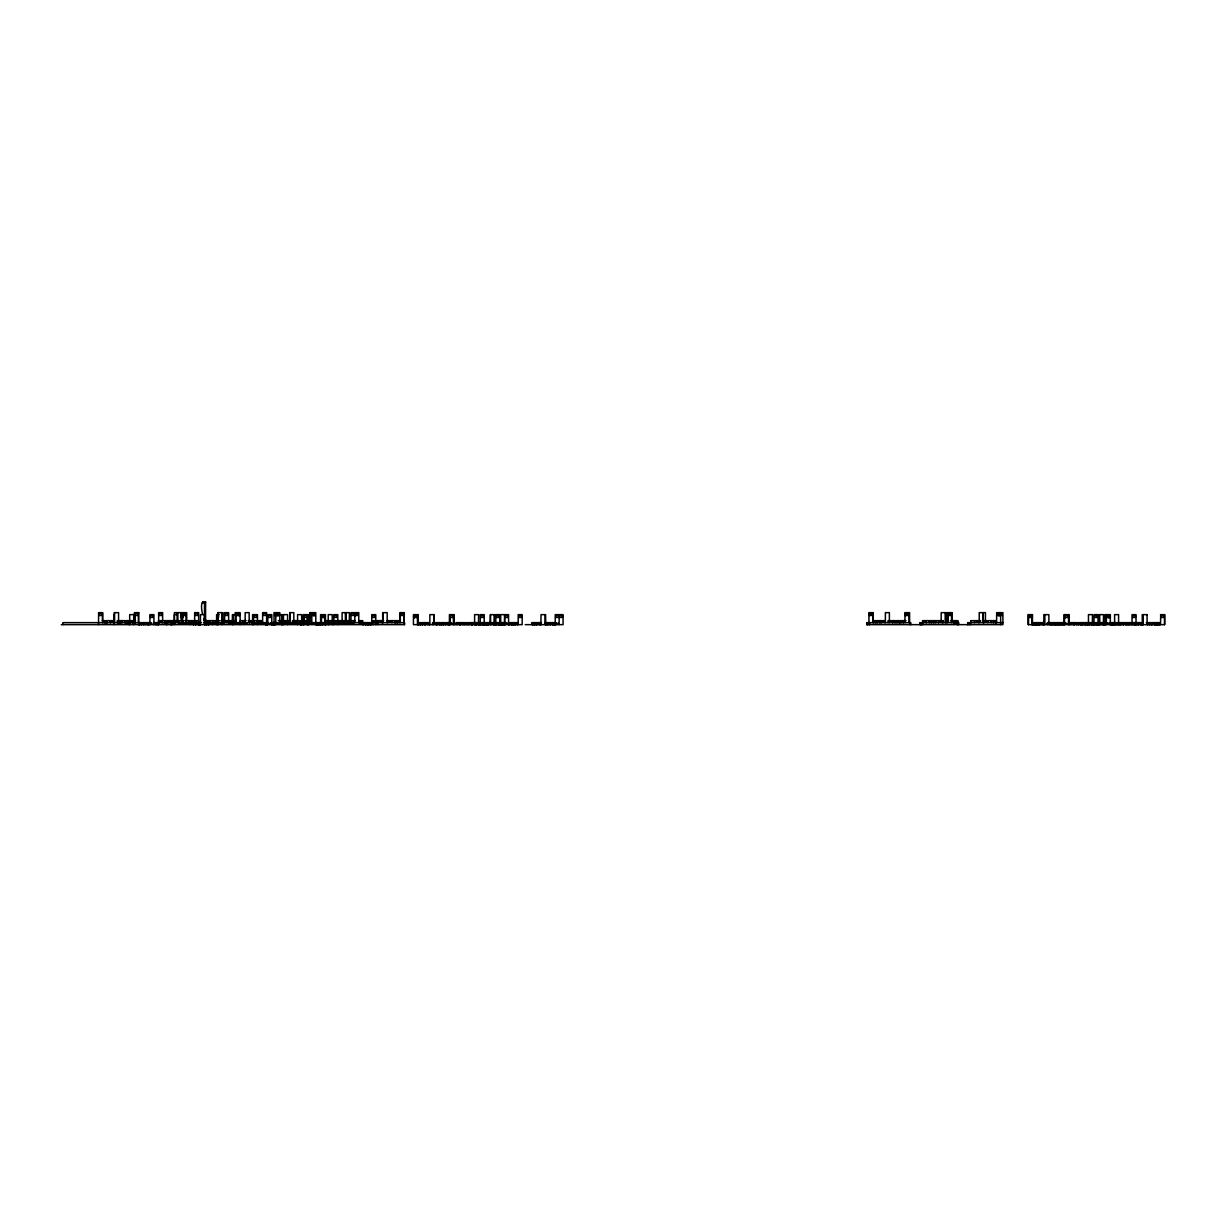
<?xml version="1.0" encoding="UTF-8"?>
<svg xmlns="http://www.w3.org/2000/svg" width="1226" height="1226" viewBox="0 0 1226 1226"><rect width="100%" height="100%" fill="white"/><g stroke="black" fill="none" stroke-linecap="round" stroke-linejoin="round"><path stroke-width="1.5" d="M202.505 602.855L204.512 602.855M98.509 612.648L102.632 612.648L102.632 622.639M138.799 612.648L134.492 612.648L134.492 620.984M289.78 620.984L289.78 612.648L293.826 612.648L293.826 622.639M310.009 612.648L315.802 612.648L315.802 624.647M404.136 612.648L404.136 624.647L404.289 612.648L400.136 612.648L400.136 620.984M873.004 622.639L873.004 612.648L868.882 612.648L869.004 624.647M99.153 613.644L101.973 613.644L101.85 615.452L99.153 615.452L99.153 613.644L99.275 615.452M182.735 613.644L186.061 613.644M403.63 613.644L400.779 613.644L400.779 615.452L403.63 615.452L403.492 613.644M948.219 613.644L951.453 613.644M176.988 614.64L174.322 614.64L174.322 624.647M181.019 614.64L183.915 614.64M219.27 614.64L216.604 614.64L216.604 624.647M237.246 614.64L232.373 614.64L232.373 624.647M277.015 614.64L281.888 614.64L281.888 624.647M311.205 614.64L308.538 614.64L308.538 624.647M354.329 614.64L358.329 614.64M433.851 614.64L433.835 624.647L433.958 614.64L429.851 614.64L429.851 624.647M1147.245 614.64L1142.218 614.64L1142.371 624.647M1160.532 614.64L1164.7 614.64L1164.7 624.647L1028.062 624.647L1028.062 614.64L1032.537 614.64L1032.369 624.647M180.559 615.651L186.061 615.452M307.159 615.651L304.446 615.651L304.446 617.444L307.159 617.444M309.626 615.651L310.76 615.651M321.243 615.651L324.813 615.651L324.813 617.444L321.243 617.444M450.08 615.651L453.084 615.651M948.219 615.452L951.453 615.452M1028.706 615.651L1031.878 615.651L1031.878 617.444L1028.706 617.444M1065.179 615.651L1067.877 615.651L1067.877 617.444L1065.179 617.444M180.559 617.444L183.256 617.444L183.256 615.651M309.626 617.444L310.76 617.444M450.08 617.444L453.084 617.444M204.19 619.053L204.972 619.053M204.19 619.452L204.987 619.452M205.217 619.728L204.19 618.961L204.957 619.651M203.93 620.325L206.596 620.647M102.31 620.647L105.221 620.647L105.221 622.639M113.895 620.647L106.218 620.647L106.218 622.639M135.596 620.647L129.527 620.647L129.527 622.639M180.59 620.647L183.839 620.647M185.095 620.647L195.746 620.647M203.93 620.647L207.792 620.647L207.792 622.639M219.056 620.647L208.205 620.647L208.205 624.647M220.772 620.647L236.388 620.647M246.135 620.647L240.403 620.647L240.465 622.639M248.204 620.647L261.935 620.647L261.935 622.639M278.333 620.647L280.478 620.647L280.478 622.639M281.719 620.647L289.137 620.647L289.137 622.639M303.787 620.647L301.136 620.647L301.06 624.647M311.113 620.647L305.044 620.647L305.044 622.639M345.18 620.647L354.958 620.647M383.631 620.647L373.133 620.647L373.133 624.647M386.926 620.647L399.937 620.647M872.697 620.647L876.023 620.647L876.023 622.639M876.59 620.647L884.697 620.647L884.697 622.639M905.983 620.647L899.915 620.647L899.915 622.639M948.311 620.647L945.874 620.647L945.874 622.639M950.38 620.647L957.935 620.647L957.981 624.647M971.023 620.647L980.754 620.647M983.896 620.647L996.048 620.647L996.048 622.639M167.901 621.245L170.506 621.245M191.21 621.245L195.24 621.245L195.24 622.042L191.21 622.042M332.154 621.245L334.759 621.245M344.95 621.245L346.192 621.245M358.743 621.245L361.348 621.245M381.884 621.245L380.458 621.245L381.884 622.042M948.418 621.245L946.38 621.245L948.418 622.042M167.901 622.042L170.506 622.042M332.154 622.042L334.759 622.042M344.95 622.042L346.192 622.042M358.743 622.042L361.348 622.042M151.028 622.639L62.878 622.639L62.878 624.647M153.587 622.639L201.263 622.639M203.485 622.639L266.701 622.639M270.946 622.639L320.844 622.639M362.789 622.639L322.147 622.639L322.147 624.647M404.289 622.639L363.034 622.639L363.034 624.647M417.882 622.639L420.61 622.639L420.61 624.647M421.897 622.639L421.897 624.647L421.79 622.639L429.269 622.639L429.269 624.647M443.812 622.639L443.812 624.647L443.919 622.639L441.207 622.639L441.207 624.647M451.291 622.639L445.222 622.639L445.222 624.647M492.714 622.639L506.261 622.639M541.356 622.639L532.069 622.639L532.069 624.647M544.65 622.639L556.037 622.639M921.676 622.639L958.763 622.639L958.763 624.647M967.774 622.639L967.774 624.647L967.682 622.639L1002.914 622.639M1065.149 622.639L1059.08 622.639L1059.08 624.647M1106.787 622.639L1078.497 622.639L1078.497 624.647M1109.515 622.639L1116.748 622.639L1116.748 624.647M1142.984 622.639L1132.809 622.639L1132.809 624.647M1146.279 622.639L1159.827 622.639L1159.827 624.647M141.051 623.237L143.657 623.237M156.192 623.237L158.752 623.237M166.966 623.237L164.361 623.237L166.966 624.049M271.62 623.237L274.21 623.237M282.378 623.237L279.834 624.049M317.289 623.237L320.844 623.237M328.001 623.237L326.468 624.049L329.012 623.237M368.49 623.237L371.095 623.237M417.882 623.237L420.61 623.237M428.778 623.237L426.112 623.237L426.112 624.049L428.778 623.237L428.656 624.049M433.039 623.237L435.705 623.237L435.705 624.049L433.039 623.237L433.146 624.049M441.207 623.237L443.919 623.237M464.639 623.237L467.244 623.237M475.412 623.237L472.163 623.237L472.163 624.049L475.412 624.049M479.044 623.237L483.213 623.237M483.764 623.237L486.002 624.049L479.044 624.049M487.948 623.237L491.381 623.237L491.381 624.049L487.948 624.049M498.308 623.237L493.22 623.237L493.22 624.049M498.737 623.237L501.71 623.237M503.656 623.237L506.261 624.049M508.928 623.237L508.208 624.049M514.874 623.237L517.479 623.237M533.387 623.237L536.36 623.237M540.36 623.237L537.386 623.237L537.386 624.049L540.36 624.049M546.29 623.237L549.83 623.237L549.83 624.049L546.29 624.049M1031.863 623.237L1035.526 623.237M1055.188 623.237L1058.835 623.237M1064.812 623.237L1063.402 624.049L1067.003 624.049L1067.003 623.237M1078.497 623.237L1083.968 623.237L1083.968 624.049L1078.497 624.049M1092.182 623.237L1086.726 623.237L1086.726 624.049L1092.182 624.049M1093.623 623.237L1092.902 624.049L1096.197 624.049M1097.622 623.237L1101.607 623.237L1101.607 624.049M1102.772 623.237L1106.772 623.237L1106.772 624.049M1116.748 623.237L1110.051 623.237L1110.051 624.049M1126.801 623.237L1123.828 623.237L1123.828 624.049L1126.801 624.049M1128.748 623.237L1131.337 623.237M1135.015 623.237L1137.989 623.237L1137.989 624.049L1135.015 624.049M1156.379 623.237L1159.827 623.237M141.051 624.049L143.657 624.049M156.192 624.049L158.752 624.049M212.665 624.049L209.692 624.049L209.692 623.237M240.097 624.049L235.561 624.049L235.561 623.237M247.024 624.049L247.024 623.237L247.208 624.049L243.729 624.049L243.729 623.237M257.521 624.049L264.494 624.049L264.494 623.237M267.053 624.049L271.207 624.049L271.207 623.237M271.62 624.049L274.21 624.049M289.259 624.049L289.259 623.237L289.29 624.049L275.268 624.049L275.268 623.237M294.93 624.049L294.945 623.237L294.914 624.049L302.761 624.049L302.73 623.237L299.634 623.237L299.634 624.049M303.159 624.049L305.703 623.237M317.289 624.049L320.844 624.049M339.587 624.049L339.587 623.237L339.617 624.049L336.644 624.049L336.644 623.237M368.49 624.049L371.095 624.049M417.882 624.049L420.61 624.049M441.207 624.049L443.919 624.049M464.639 624.049L467.244 624.049M501.71 624.049L492.5 624.049L492.5 623.237M503.656 624.049L508.928 624.049M514.874 624.049L517.479 624.049M533.387 624.049L536.36 624.049M555.179 624.049L558.366 624.049L558.366 623.237M1031.863 624.049L1035.526 624.049M1055.188 624.049L1058.835 624.049M1116.748 624.049L1096.902 624.049L1096.902 623.237M1128.748 624.049L1131.337 624.049M1156.379 624.049L1159.827 624.049M61.3 624.647L404.626 624.647L404.626 622.639M525.249 624.647L563.071 624.647L563.071 614.64L555.24 614.64L555.24 624.647L555.179 622.639M203.577 602.456C201.616 601.659 207.562 601.659 205.585 602.456L205.585 619.452M1164.531 614.64L1164.531 624.647M1161.344 615.651L1161.344 617.444M1160.7 614.64L1160.532 624.647M1159.336 622.639L1159.336 624.647M1158.968 622.639L1158.968 624.647M1158.478 622.639L1158.478 624.647M1157.727 622.639L1157.727 624.647M1157.666 622.639L1157.666 624.647M1157.237 622.639L1157.237 624.647M1156.869 622.639L1156.869 624.647M1156.011 622.639L1156.011 624.647M1155.244 622.639L1155.244 624.647M1155.061 622.639L1155.061 624.647M1154.739 623.237L1154.739 624.049M1154.631 622.639L1154.448 624.647M1154.187 622.639L1154.218 624.647M1153.206 623.237L1153.206 624.049M1152.195 622.639L1152.195 624.647M1151.934 622.639L1151.934 624.647M1151.766 622.639L1151.766 624.647M1150.908 622.639L1150.908 624.647M1150.739 623.237L1150.739 624.049M1149.957 623.237L1149.957 624.049M1149.743 622.639L1149.743 624.647M1149.314 622.639L1149.498 624.647M1149.206 623.237L1149.206 624.049M1148.931 623.237L1148.931 624.049M1148.517 623.237L1148.517 624.049M1148.348 623.237L1148.348 624.049M1147.766 622.639L1147.934 624.647M1147.49 622.639L1147.659 624.647M1147.076 614.64L1147.076 624.647M1143.245 614.64L1143.245 624.647M1143.076 614.64L1142.984 624.647M1142.816 622.639L1142.816 624.647M1142.54 622.639L1142.555 624.647M1141.774 622.639L1141.774 624.647M1141.513 622.639L1141.513 624.647M1141.161 622.639L1141.161 624.647M1140.977 622.639L1140.977 624.647M1140.732 622.639L1140.732 624.647M1140.517 623.237L1140.517 624.049M1139.736 623.237L1139.736 624.049M1139.49 623.237L1139.49 624.049M1138.739 622.639L1138.739 624.647M1138.372 622.639L1138.372 624.647M1138.28 622.639L1138.28 624.647M1137.513 622.639L1137.513 624.647M1137.268 623.237L1137.268 624.049M1136.287 622.639L1136.287 624.647M1136.027 624.647L1136.042 614.64L1132.042 614.64L1132.042 624.647M1135.858 622.639L1135.858 624.647M1135.736 623.237L1135.736 624.049M1135.245 622.639L1135.245 624.647M1135.077 622.639L1135.077 624.647M1134.479 622.639L1134.479 624.647M1134.219 624.647L1134.219 622.639L1134.035 624.647M1131.337 624.647L1131.337 622.639L1117.622 622.639L1117.622 624.647M1130.847 622.639L1130.847 624.647M1129.238 622.639L1129.238 624.647M1129.008 622.639L1129.008 624.647M1128.748 622.639L1128.748 624.647M1127.613 622.639L1127.782 624.647M1127.353 622.639L1127.353 624.647M1126.571 622.639L1126.571 624.647M1126.081 623.237L1126.081 624.049M1125.79 622.639L1125.974 624.647M1125.529 622.639L1125.529 624.647M1124.548 623.237L1124.548 624.049M1123.537 622.639L1123.537 624.647M1123.277 622.639L1123.277 624.647M1123.093 622.639L1123.093 624.647M1122.081 623.237L1122.081 624.049M1121.3 623.237L1121.3 624.049M1121.085 622.639L1121.085 624.647M1120.84 622.639L1120.84 624.647M1120.656 622.639L1120.656 624.647M1119.277 622.639L1119.277 624.647M1118.587 624.647L1118.587 614.64L1114.587 614.64L1114.649 624.647M1116.242 622.639L1116.242 624.647M1115.507 622.639L1115.507 624.647M1115.001 622.639L1115.001 624.647M1114.327 622.639L1114.327 624.647M1114.143 622.639L1114.158 624.647M1113.882 622.639L1113.898 624.647M1113.407 622.639L1113.407 624.647M1113.116 622.639L1113.116 624.647M1112.856 622.639L1112.901 624.647M1112.503 622.639L1112.503 624.647M1112.319 622.639L1112.319 624.647M1112.043 622.639L1112.074 624.647M1111.767 622.639L1111.767 624.647M1111.614 622.639L1111.599 624.647M1111.323 622.639L1111.323 624.647L1110.986 622.639M1110.802 622.639L1110.802 624.647M1110.618 622.639L1110.618 624.647M1110.25 624.647L1110.373 614.64L1104.948 614.64L1105.07 624.647M1109.3 623.237L1109.331 624.049M1108.948 614.64L1108.948 617.981M1108.611 623.237L1108.534 624.049M1108.304 615.651L1108.304 617.444M1107.844 623.237L1107.844 624.049M1107.277 623.237L1107.231 624.049M1107.032 615.651L1107.032 617.444M1107.078 623.237L1107.078 624.049M1106.373 614.64L1106.373 624.647M1106.358 623.237L1106.358 624.049M1105.99 623.237L1105.99 624.049M1105.53 622.639L1105.484 624.647M1104.81 622.639L1104.641 624.647M1104.411 622.639L1104.411 624.647M1104.243 622.639L1104.243 624.647M1103.921 622.639L1103.921 624.647M1103.814 623.237L1103.814 624.049M1103.369 624.647L1103.553 614.64L1099.37 614.64L1099.37 624.647M1103.247 622.639L1103.247 624.647M1102.818 622.639L1102.986 624.647M1102.097 622.639L1102.097 624.647M1101.822 623.237L1101.822 624.049M1100.81 622.639L1100.856 624.647M1100.35 623.237L1100.35 624.049M1099.845 623.237L1099.845 624.049M1099.553 614.64L1099.722 624.647M1099.048 622.639L1099.048 624.647M1098.864 622.639L1098.864 624.647M1098.634 622.639L1098.619 624.647M1098.389 622.639L1098.389 624.647M1098.052 624.647L1098.052 614.64L1094.052 614.64L1093.914 624.647L1093.73 622.639M1097.914 622.639L1097.914 624.647M1097.592 622.639L1097.592 624.647M1097.393 622.639L1097.347 624.647M1097.147 622.639L1097.147 624.647M1096.351 622.639L1096.351 624.647M1096.09 622.639L1096.09 624.647M1095.875 623.237L1095.875 624.049M1095.538 622.639L1095.538 624.647M1095.155 623.237L1095.155 624.049M1094.956 623.237L1094.956 624.049M1094.726 622.639L1094.726 624.647M1094.282 622.639L1094.159 624.647M1093.485 622.639L1093.485 624.647M1093.148 622.639L1093.148 624.647M1092.351 624.647L1092.458 614.64L1088.458 614.64L1088.473 624.647M1091.692 622.639L1091.692 624.647M1091.508 622.639L1091.508 624.647M1090.083 622.639L1090.083 624.647M1089.914 622.639L1089.776 624.647M1089.592 622.639L1089.592 624.647M1089.408 622.639L1089.408 624.647M1088.106 622.639L1088.106 624.647M1087.968 623.237L1087.968 624.049M1087.493 622.639L1087.493 624.647M1087.309 622.639L1087.309 624.647M1086.313 622.639L1086.313 624.647M1086.052 622.639L1086.052 624.647M1085.439 622.639L1085.5 624.647M1085.255 622.639L1085.255 624.647M1085.01 622.639L1085.01 624.647M1084.627 622.639L1084.443 624.647L1084.198 622.639M1083.784 623.237L1083.784 624.049M1083.202 622.639L1083.202 624.647M1082.727 623.237L1082.665 624.049M1082.405 622.639L1082.405 624.647M1082.221 622.639L1082.221 624.647M1082.037 622.639L1082.037 624.647M1081.424 623.237L1081.424 624.049M1081.102 622.639L1081.102 624.647M1080.918 622.639L1080.918 624.647M1080.596 622.639L1080.596 624.647M1079.003 622.639L1079.003 624.647M1077.21 624.647L1077.21 622.639L1069.838 622.639L1069.838 624.647M1076.397 622.639L1076.397 624.647M1074.589 622.639L1074.589 624.647M1074.344 622.639L1074.344 624.647M1073.547 622.639L1073.547 624.647M1073.302 622.639L1073.302 624.647M1071.631 623.237L1071.631 624.049M1071.126 622.639L1071.126 624.647M1069.103 624.647L1069.103 614.64L1064.045 614.64L1064.045 624.647M1068.52 614.64L1068.52 624.647M1065.946 623.237L1065.946 624.049M1065.762 623.237L1065.7 624.049M1065.103 614.64L1065.103 617.981M1064.52 614.64L1064.52 624.647M1064.459 623.237L1064.459 624.049M1063.8 622.639L1063.8 624.647M1062.988 622.639L1063.003 624.647M1062.743 622.639L1062.743 624.647M1061.946 622.639L1061.946 624.647M1061.685 622.639L1061.685 624.647M1060.934 622.639L1060.934 624.647M1060.138 622.639L1060.138 624.647M1059.877 622.639L1059.877 624.647M1058.835 624.647L1058.835 622.639L1055.188 622.639L1055.188 624.647M1058.344 622.639L1058.344 624.647M1057.777 622.639L1057.777 624.647M1057.287 622.639L1057.287 624.647M1056.735 622.639L1056.735 624.647M1056.245 622.639L1056.245 624.647M1055.678 622.639L1055.678 624.647M1054.942 624.647L1054.942 622.639L1047.571 622.639L1047.571 624.647M1054.145 622.639L1054.145 624.647M1053.885 622.639L1053.885 624.647M1053.088 622.639L1053.088 624.647M1052.337 622.639L1052.337 624.647M1052.077 622.639L1052.077 624.647M1051.28 622.639L1051.28 624.647M1051.034 622.639L1051.034 624.647M1050.222 622.639L1050.222 624.647M1049.977 622.639L1049.977 624.647M1049.563 623.237L1049.563 624.049M1049.318 623.237L1049.318 624.049M1048.874 624.647L1048.874 614.64L1043.832 614.64L1043.832 624.647M1048.322 623.237L1048.322 624.049M1048.077 624.049L1050.621 623.237L1050.621 624.049L1047.019 624.049L1047.019 623.237M1044.874 614.64L1044.874 624.647M1044.2 624.647L1044.2 622.639L1035.771 622.639L1035.771 624.647M1043.142 622.639L1043.142 624.647M1042.897 622.639L1042.897 624.647M1042.636 623.237L1042.636 624.049M1042.437 623.237L1042.437 624.049M1041.839 622.639L1041.839 624.647M1041.395 623.237L1041.334 624.049M1041.15 623.237L1041.15 624.049M1040.736 622.639L1040.736 624.647M1039.679 622.639L1039.679 624.647M1039.418 622.639L1039.433 624.647M1038.897 622.639L1038.897 624.647M1038.621 622.639L1038.621 624.647M1038.376 622.639L1038.376 624.647M1037.625 622.639L1037.625 624.647M1036.997 622.639L1037.043 624.647M1036.828 622.639L1036.828 624.647M1036.568 622.639L1036.568 624.647M1035.526 624.647L1035.526 622.639L1031.863 622.639L1031.863 624.647M1035.02 622.639L1035.02 624.647M1034.468 622.639L1034.468 624.647M1033.962 622.639L1033.962 624.647M1033.426 622.639L1033.426 624.647M1032.92 622.639L1032.92 624.647M1032.062 614.64L1032.062 624.647M1031.403 615.651L1031.403 617.444M1029.181 615.651L1029.181 617.444M1028.537 614.64L1028.537 624.647M1000.646 612.648L1000.646 624.647M1000.002 613.644L1000.002 615.452M999.558 613.644L999.558 615.452M998.914 612.648L998.914 615.973M996.646 622.639L996.646 612.648L1002.914 612.648L1002.914 624.647L866.705 624.647L866.705 622.639L910.811 622.639L910.811 624.647M995.956 620.647L995.88 622.639M995.543 620.647L995.543 622.639M995.451 620.647L995.451 622.639M993.857 620.647L993.857 622.639M993.351 620.647L993.443 622.639M991.19 620.647L991.282 622.639M987.895 620.647L987.895 622.639M985.443 620.984L985.443 612.648L979.191 612.648L979.283 622.639M984.57 621.245L984.57 622.042M983.988 620.647L983.988 622.639M983.283 612.648L983.283 622.639M983.191 612.648L983.191 622.639M978.486 620.647L978.578 622.639M974.486 620.647L974.486 622.639M971.283 622.639L971.283 620.647L971.023 622.639M970.118 622.639L970.118 624.647M969.858 622.639L969.95 624.647M967.942 622.639L967.942 624.647M957.429 620.647L957.307 624.647M957.154 620.647L957.154 622.639M955.836 620.647L955.836 622.639M955.33 620.647L955.33 622.639M955.054 620.647L955.054 622.639M954.747 620.647L954.747 622.639M954.548 620.647L954.548 622.639M954.043 620.647L954.15 622.639M953.767 620.647L953.767 622.639M953.246 620.647L953.23 622.639M952.096 620.984L952.096 612.648L947.56 612.648L947.56 622.639M951.56 612.648L951.56 622.639M950.916 613.644L950.916 615.452M948.755 613.644L948.755 615.452M948.096 612.648L948.096 620.984M947.162 621.245L947.162 622.042M946.671 622.639L946.518 612.648L941.185 612.648L941.185 620.984M945.185 612.648L945.185 622.639M943.284 622.639L943.284 620.647L922.565 620.647L922.565 622.639M942.794 621.245L942.794 622.042M942.503 620.647L942.503 622.639M941.997 620.647L941.997 622.639M938.779 620.647L938.779 622.639M938.534 620.647L938.534 622.639M935.928 620.647L935.928 622.639M935.162 620.647L935.132 622.639M933.829 620.647L933.829 622.639M933.338 620.647L933.338 622.639M931.729 620.647L931.729 622.639M931.239 620.647L931.239 622.639M929.936 620.647L929.936 622.639M929.139 620.647L929.139 622.639M926.274 620.647L926.274 622.639M926.028 620.647L926.028 622.639M922.764 622.639L922.764 624.647M921.983 622.639L921.983 624.647M921.124 622.639L921.124 624.647M920.588 622.639L920.588 624.647M919.807 622.639L919.807 624.647M910.198 622.639L910.075 624.647M909.6 622.639L909.6 612.648L904.88 612.648L905.003 622.639M909.002 612.648L909.002 622.639M905.616 612.648L905.616 615.973M903.501 620.647L903.501 622.639M903.24 620.647L903.24 622.639M901.447 620.647L901.447 622.639M900.712 620.647L900.635 622.639M899.332 622.639L899.332 620.647L896.742 620.647L896.742 622.639M898.842 620.647L898.842 622.639M897.233 620.647L897.233 622.639M895.44 622.639L895.44 620.647L888.068 620.647L888.068 622.639M894.643 620.647L894.643 622.639M892.835 620.647L892.835 622.639M892.589 620.647L892.589 622.639M889.371 622.639L889.386 612.648L885.387 612.648L885.387 622.639M881.233 620.647L881.233 622.639M880.973 620.647L880.973 622.639M879.977 620.647L879.977 622.639M879.379 620.647L879.379 622.639M877.51 620.647L877.51 622.639M876.897 620.647L876.897 622.639M875.517 620.647L875.517 622.639M873.923 620.647L873.923 622.639M873.418 620.647L873.418 622.639M872.881 612.648L872.881 620.984M869.663 613.644L869.663 615.452M869.617 622.639L869.617 624.647M867.441 622.639L867.441 624.647M866.828 622.639L866.828 624.647M559.24 614.64L559.071 624.647M557.769 623.237L557.769 624.049M554.811 622.639L554.811 624.647M554.642 622.639L554.642 624.647M554.382 622.639L554.382 624.647M553.6 622.639L553.6 624.647M553.003 622.639L553.003 624.647M552.819 622.639L552.819 624.647M552.558 622.639L552.558 624.647M551.577 623.237L551.577 624.049M550.566 622.639L550.566 624.647M550.305 622.639L550.305 624.647M549.708 622.639L549.708 624.647M549.11 623.237L549.11 624.049M548.328 623.237L548.328 624.049M548.114 622.639L548.114 624.647M547.869 622.639L547.869 624.647M547.685 622.639L547.685 624.647M546.888 623.237L546.857 624.049M546.29 622.639L546.306 624.647M545.708 624.647L545.601 614.64L541.018 614.64L540.911 624.647M545.018 614.64L545.018 624.647M541.187 622.639L541.187 624.647M540.314 622.639L540.314 624.647M539.731 623.237L539.731 624.049M539.348 622.639L539.532 624.647M539.103 622.639L539.103 624.647M538.888 623.237L538.888 624.049M538.107 623.237L538.291 624.049M537.095 622.639L537.095 624.647M536.911 622.639L536.85 624.647M536.651 622.639L536.651 624.647M536.314 622.639L536.314 624.647M535.639 623.237L535.639 624.049M535.471 622.639L535.471 624.647M534.858 623.237L534.858 624.049M534.659 622.639L534.659 624.647M534.398 622.639L534.398 624.647M534.214 622.639L534.214 624.647M533.601 622.639L533.601 624.647M533.417 623.237L533.417 624.049M532.835 622.639L532.85 624.647M532.574 622.639L532.574 624.647M532.406 622.639L532.406 624.647M518.184 624.647L518.184 614.64L522.184 614.64L522.184 624.647L413.438 624.647L413.438 614.64L418.189 614.64L418.189 624.647M517.479 624.647L517.479 622.639L508.698 622.639L508.698 624.647M516.974 622.639L516.974 624.647M515.38 622.639L515.38 624.647M515.135 622.639L515.135 624.647M514.874 622.639L514.874 624.647M513.924 622.639L513.924 624.647M513.755 622.639L513.755 624.647M513.495 622.639L513.495 624.647M512.713 622.639L512.713 624.647M512.1 622.639L512.1 624.647M511.916 622.639L511.916 624.647M511.671 622.639L511.671 624.647M511.165 622.639L511.165 624.647M510.675 623.237L510.675 624.049M509.679 622.639L509.679 624.647M509.418 622.639L509.418 624.647M508.575 624.647L508.575 614.64L500.714 614.64L500.698 624.647M507.441 623.237L507.441 624.049M506.675 623.237L506.675 624.049M506.537 623.237L506.537 624.049M506.001 623.237L506.001 624.049M505.418 622.639L505.418 624.647M504.714 614.64L504.714 624.647M504.576 614.64L504.438 624.647M504.162 622.639L504.162 624.647M503.932 622.639L503.917 624.647M503.656 622.639L503.656 624.647M502.629 622.639L502.629 624.647M502.537 622.639L502.353 624.647L502.262 622.639M501.832 622.639L501.832 624.647M501.557 622.639L501.557 624.647M500.882 622.639L500.882 624.647M500.453 622.639L500.453 624.647M500.024 622.639L500.024 624.647M499.748 622.639L499.748 624.647L499.886 614.64L495.886 614.64L495.748 624.647M499.503 622.639L499.503 624.647M498.982 622.639L498.982 624.647M498.721 622.639L498.721 624.647M498.446 622.639L498.446 624.647M498.001 622.639L498.001 624.647M497.71 623.237L497.71 624.049M497.22 623.237L497.22 624.049M497.066 623.237L496.99 624.049M496.729 623.237L496.791 624.049M496.561 622.639L496.561 624.647M496.285 622.639L496.285 624.647M495.994 622.639L495.994 624.647M495.565 622.639L495.565 624.647M495.258 622.639L495.258 624.647M494.952 622.639L494.982 624.647M494.737 623.237L494.752 624.049M494.584 624.647L494.584 614.64L490.293 614.64L490.048 624.647M494.293 614.64L494.185 624.647M493.925 622.639L493.925 624.647L493.756 622.639M493.511 622.639L493.511 624.647M491.887 624.647L491.887 622.639L468.531 622.639L468.531 624.647M491.105 623.237L491.105 624.049M490.584 614.64L490.584 624.647L490.553 622.639M489.864 623.237L489.802 624.049M488.837 623.237L488.837 624.049M488.561 623.237L488.561 624.049M488.454 622.639L488.454 624.647M488.178 622.639L488.178 624.647M487.948 622.639L487.948 624.647M487.381 622.639L487.381 624.647M486.998 622.639L487.12 624.647M486.845 622.639L486.829 624.647M486.661 622.639L486.661 624.647M485.848 622.639L485.848 624.647M485.312 622.639L485.312 624.647L485.036 622.639M484.745 622.639L484.745 624.647M484.515 622.639L484.515 624.647M484.239 624.647L484.178 614.64L480.178 614.64L480.331 624.647M484.04 622.639L484.04 624.647M483.795 622.639L483.795 624.647M483.213 622.639L483.213 624.647M482.937 622.639L482.937 624.647M482.722 622.639L482.722 624.647M482.431 622.639L482.431 624.647M482.339 623.237L482.339 624.049M482.002 623.237L482.002 624.049M481.113 622.639L481.113 624.647M481.036 623.237L481.082 624.049M480.837 624.647L480.623 622.639L480.577 624.647M480.04 622.639L479.872 624.647M479.78 623.237L479.764 624.049M479.289 622.639L479.289 624.647M479.044 622.639L479.044 624.647M478.477 622.639L478.477 624.647L478.6 614.64L474.6 614.64L474.615 624.647M478.048 622.639L478.217 624.647M476.424 622.639L476.424 624.647M476.178 622.639L476.178 624.647M475.903 622.639L475.903 624.647M475.381 622.639L475.381 624.647M475.136 622.639L475.136 624.647M474.155 623.237L474.155 624.049M473.466 623.237L473.466 624.049M473.42 623.237L473.42 624.049M472.96 622.639L472.96 624.647M472.853 623.237L472.853 624.049M472.439 622.639L472.439 624.647M472.194 622.639L472.194 624.647M471.673 622.639L471.673 624.647M471.397 622.639L471.397 624.647M471.152 622.639L471.152 624.647M469.343 622.639L469.343 624.647M467.244 624.647L467.244 622.639L464.639 622.639L464.639 624.647M466.738 622.639L466.738 624.647M465.144 622.639L465.144 624.647M463.336 624.647L463.336 622.639L455.965 622.639L455.965 624.647M462.539 622.639L462.539 624.647M460.731 622.639L460.731 624.647M460.486 622.639L460.486 624.647M459.673 622.639L459.673 624.647M459.428 622.639L459.428 624.647M457.773 623.237L457.712 624.049M457.267 622.639L457.267 624.647M454.08 624.647L454.187 614.64L449.421 614.64L449.421 624.647M453.543 615.651L453.543 617.444M453.421 614.64L453.421 624.647M452.777 615.651L452.777 617.444M452.087 623.237L452.087 624.049L449.544 623.237L450.846 624.049M450.187 614.64L450.187 624.647M449.13 622.639L449.13 624.647M448.885 622.639L448.885 624.647M448.072 622.639L448.072 624.647M447.827 622.639L447.827 624.647M446.019 622.639L446.019 624.647M443.414 622.639L443.414 624.647M443.306 622.639L443.306 624.647M441.314 622.639L441.314 624.647M440.027 624.647L440.027 622.639L432.533 622.639L432.533 624.647M439.904 622.639L439.904 624.647M439.107 622.639L439.215 624.647M437.406 622.639L437.299 624.647M437.161 622.639L437.161 624.647M436.364 624.647L436.241 622.639L435.996 624.647M435.582 623.237L435.582 624.049M434.402 623.237L434.402 624.049M434.28 623.237L434.341 624.049M429.161 622.639L429.161 624.647M427.981 622.639L427.981 624.647M427.522 624.049L427.522 623.237L427.414 624.049M426.219 623.237L426.219 624.049M425.805 624.647L425.698 622.639L425.56 624.647M424.763 622.639L424.763 624.647L424.518 622.639M424.395 622.639L424.395 624.647M422.709 622.639L422.709 624.647M422.587 622.639L422.587 624.647M420.487 622.639L420.487 624.647M420.104 622.639L420.104 624.647M419.982 622.639L419.982 624.647M418.51 622.639L418.51 624.647M418.005 622.639L418.005 624.647M417.438 614.64L417.438 624.647M416.779 615.651L416.779 617.444M414.848 615.651L414.848 617.444M414.189 614.64L414.189 617.981M400.933 613.644L400.933 615.452M400.289 612.648L400.289 622.639M399.431 620.647L399.431 622.639M397.837 620.647L397.837 622.639M396.841 620.647L396.841 622.639M395.707 620.647L395.707 622.639M395.17 620.647L395.17 622.639M394.68 620.647L394.68 622.639M391.876 620.647L391.876 622.639M387.876 620.647L387.876 622.639M387.171 622.639L387.171 612.648L382.681 612.648L382.681 622.639M383.171 612.648L383.171 622.639M382.466 620.647L382.466 622.639M381.976 620.647L381.976 622.639M378.466 620.647L378.466 622.639M377.976 620.647L377.976 622.639M377.639 620.647L377.639 624.647M375.784 624.647L375.784 614.64L371.784 614.64L371.784 624.647M375.294 620.647L375.294 622.639M374.681 620.647L374.681 622.639M373.639 620.647L373.639 622.639M371.095 622.639L371.095 624.647M370.589 622.639L370.589 624.647M370.298 622.639L370.298 624.647M368.995 622.639L368.995 624.647M368.75 622.639L368.75 624.647M368.49 622.639L368.49 624.647M367.539 622.639L367.539 624.647M367.371 622.639L367.371 624.647M367.11 622.639L367.11 624.647M366.329 622.639L366.329 624.647M365.716 622.639L365.716 624.647M365.532 622.639L365.532 624.647M365.287 622.639L365.287 624.647M364.291 623.237L364.291 624.049M363.279 622.639L363.279 624.647M362.789 624.647L362.712 620.647L358.743 620.647L358.743 622.639L358.804 612.648L350.973 612.648L350.973 620.984M362.544 623.237L362.544 624.049L359.57 624.049L359.616 623.237M361.823 623.237L361.823 624.049M361.042 623.237L361.042 624.049M360.245 620.647L360.245 622.639M360.291 623.237L360.291 624.049M354.973 612.648L354.973 615.973M354.804 612.648L354.804 622.639M354.176 620.647L354.176 622.639M353.379 620.647L353.379 622.639M353.057 623.237L353.057 624.049L350.115 624.049L350.115 623.237M352.368 623.237L352.368 624.049M351.617 623.237L351.617 624.049M350.835 623.237L350.835 624.049M350.529 620.647L350.529 622.639M350.268 620.647L350.268 622.639M349.379 620.984L349.379 612.648L342.115 612.648L342.131 622.639M349.088 623.237L349.088 624.049L346.115 624.049L346.146 623.237M348.368 623.237L348.368 624.049M347.586 623.237L347.586 624.049M346.835 623.237L346.835 624.049M346.115 612.648L346.115 622.639M345.38 612.648L345.38 620.984M344.169 623.237L341.564 624.049L341.564 623.237M343.433 622.639L343.433 620.647L335.434 620.647L335.434 622.639M342.928 621.245L342.928 622.042M338.912 620.647L338.912 622.639M338.897 623.237L338.897 624.049M338.667 620.647L338.667 622.639M338.146 623.237L338.146 624.049M337.794 624.647L337.794 614.64L333.794 614.64L333.794 624.647M337.365 623.237L337.365 624.049M335.939 623.237L335.939 624.049L332.644 624.049L332.644 623.237M335.618 623.237L335.618 624.049M334.759 622.639L334.759 620.647L326.76 620.647L326.76 622.639M334.897 623.237L334.897 624.049M334.698 623.237L334.698 624.049M334.254 620.647L334.254 622.639M334.131 620.647L334.131 622.639M333.395 623.237L333.365 624.049M332.66 620.647L332.66 622.639M332.215 624.647L332.215 614.64L328.216 614.64L328.216 624.647M332.154 620.647L332.154 622.639M330.468 620.647L330.468 622.639M330.223 620.647L330.223 622.639M328.798 622.639L328.798 624.647M327.725 623.237L327.725 624.049M326.055 622.639L325.978 624.647M325.809 622.639L325.809 624.647M325.457 624.647L325.457 614.64L320.584 614.64L320.584 624.647L320.768 622.639M325.013 622.639L325.013 624.647M324.584 614.64L324.752 624.647M323.94 615.651L323.94 617.444M322.944 622.639L322.944 624.647M322.714 622.639L322.714 624.647M322.116 615.651L322.116 617.444M321.473 614.64L321.473 624.647M320.262 622.639L320.354 624.647M319.894 622.639L319.894 624.647M319.388 622.639L319.388 624.647M318.162 622.639L318.254 624.647M317.795 622.639L317.795 624.647M317.549 622.639L317.473 624.647M317.289 622.639L317.304 624.647M316.952 622.639L317.044 624.647M316.783 622.639L316.783 624.647M316.339 624.647L316.155 622.639L316.001 624.647M315.496 624.049L316.492 623.237L316.492 624.049L308.37 624.049L308.416 623.237M315.343 623.237L315.343 624.049M314.622 623.237L314.622 624.049M314.239 623.237L314.239 624.049M314.055 612.648L314.009 615.973M313.963 623.237L313.963 624.049M313.366 613.644L313.366 615.452M313.519 623.237L313.519 624.049M313.09 623.237L313.243 624.049M312.63 623.237L312.63 624.049M312.492 623.237L312.369 624.049M312.216 623.237L312.216 624.049M311.802 612.648L311.802 622.639M311.772 623.237L311.772 624.049M311.496 623.237L311.343 624.049M310.653 613.644L310.653 615.452M310.73 623.237L310.73 624.049M310.055 612.648L310.055 622.639M310.086 623.237L310.239 624.049M309.841 623.237L309.841 624.049M309.519 623.237L309.519 624.049M309.289 623.237L309.243 624.049L309.09 623.237M309.182 615.651L309.182 617.444M308.002 624.647L308.002 614.64L303.129 614.64L303.129 624.647M307.803 614.64L307.803 624.647M307.649 620.647L307.649 622.639M307.128 614.64L307.128 624.647M305.841 620.647L305.841 622.639M304.4 623.237L304.462 624.049M304.002 614.64L304.002 624.647M303.803 614.64L303.803 624.647M301.933 622.639L301.933 624.647M301.688 624.647L301.581 614.64L297.581 614.64L297.581 624.647M301.443 622.639L301.443 624.647M300.876 622.639L300.876 624.647M300.615 622.639L300.615 624.647M300.416 623.237L300.508 624.049M299.895 622.639L299.849 620.647L292.524 620.647L292.524 622.639M299.788 623.237L299.788 624.049M298.761 623.237L298.914 624.049M298.041 623.237L298.041 624.049M297.887 623.237L297.887 624.049M297.29 620.647L297.29 622.639M297.259 623.237L297.259 624.049M297.029 620.647L297.029 622.639M297.167 623.237L297.167 624.049M296.508 623.237L296.508 624.049M296.385 623.237L296.385 624.049M295.818 623.237L295.818 624.049M295.635 623.237L295.635 624.049M293.842 623.237L293.842 624.049L290.363 624.049L290.363 623.237M293.029 621.245L293.029 622.042M292.968 623.237L292.968 624.049M291.236 623.237L291.236 624.049M289.826 612.648L289.826 622.639M288.57 623.237L288.57 624.049L288.386 623.237M288.064 623.237L288.064 624.049M288.018 623.237L287.819 624.049M287.574 624.647L287.574 614.64L282.593 614.64L282.578 624.647M287.037 624.049L287.037 623.237L286.761 624.049M286.44 623.237L286.332 624.049M286.164 623.237L286.164 624.049M285.673 620.647L285.673 622.639M285.627 623.237L285.627 624.049M285.428 620.647L285.428 622.639M285.443 623.237L285.29 624.049M285.137 623.237L285.137 624.049M284.371 623.237L284.325 624.049M283.696 623.237L283.696 624.049M283.467 614.64L283.467 624.647M283.252 615.651L283.252 617.444M283.068 623.237L283.068 624.049M282.195 623.237L282.378 624.049M281.582 622.639L281.582 624.647M281.137 623.237L281.137 624.049M281.091 623.237L281.091 624.049M280.754 623.237L280.754 624.049M279.972 620.647L279.972 622.639M279.804 622.639L279.804 612.648L274.011 612.648L274.057 624.647M279.513 623.237L279.451 624.049M278.7 623.237L278.7 624.049M278.21 623.237L278.21 624.049M278.011 612.648L278.011 615.973M277.812 623.237L277.812 624.049M277.367 613.644L277.367 615.452M277.398 623.237L277.398 624.049M276.57 623.237L276.57 624.049M276.448 613.644L276.448 615.452M276.524 623.237L276.524 624.049M276.141 623.237L276.141 624.049M275.804 612.648L275.804 624.647M274.854 622.639L274.854 624.647M274.609 622.639L274.685 624.647M274.425 622.639L274.425 624.647M273.888 622.639L273.72 624.647M273.551 622.639L273.551 624.647M272.632 622.639L272.632 624.647M272.111 622.639L272.111 624.647M271.743 624.647L271.804 614.64L267.804 614.64L267.804 624.647M271.62 622.639L271.62 624.647M270.532 623.237L270.532 624.049M269.643 623.237L269.643 624.049M268.601 623.237L268.601 624.049M267.927 623.237L267.927 624.049M267.544 624.647L267.544 622.639L267.053 624.647M266.624 624.647L266.624 612.648L262.625 612.648L262.625 622.639M265.827 622.639L265.827 624.647M265.751 622.639L265.751 624.647M265.475 622.639L265.475 624.647M263.774 623.237L263.774 624.049M262.303 623.237L262.303 624.049M261.429 620.647L261.429 622.639M261.061 623.237L261 624.049M260.494 623.237L260.494 624.049M259.835 620.647L259.835 622.639M259.774 623.237L259.759 624.049M259.59 620.647L259.59 622.639M259.33 620.647L259.33 622.639M258.885 623.237L258.885 624.049M258.211 620.647L258.211 622.639M258.242 623.237L258.242 624.049M257.475 624.647L257.475 614.64L252.602 614.64L252.602 624.647M257.169 620.647L257.169 622.639M255.376 623.237L255.376 624.049L251.958 624.049L251.958 623.237M254.502 623.237L254.502 624.049M254.073 623.237L254.134 624.049M253.874 620.647L253.874 622.639M253.476 614.64L253.476 624.647M253.246 615.651L253.246 617.444M253.2 623.237L253.2 624.049M252.832 623.237L252.832 624.049M249.874 620.647L249.874 622.639M249.43 620.647L249.43 622.639M249.169 622.639L249.169 612.648L245.169 612.648L245.169 622.639M246.334 623.237L246.334 624.049M245.736 623.237L245.782 624.049M244.909 620.647L244.909 622.639M244.602 623.237L244.602 624.049M244.464 620.647L244.464 622.639M244.48 623.237L244.48 624.049M242.319 623.237L242.319 624.049L240.878 623.237M240.112 624.647L240.112 612.648L235.208 612.648L235.208 622.639M239.208 612.648L239.208 615.973M238.993 623.237L238.993 624.049M238.855 623.237L238.794 624.049M238.549 613.644L238.549 615.452M238.105 623.237L238.105 624.049M236.771 613.644L236.771 615.452M236.817 623.237L236.863 624.049M236.434 623.237L236.434 624.049M236.112 612.648L236.112 622.639M234.948 620.647L234.948 622.639M234.442 620.647L234.442 622.639M234.319 623.237L234.319 624.049L232.879 623.237M233.246 614.64L233.246 624.647M232.848 620.647L232.848 622.639M232.158 620.647L232.158 622.639M231.898 620.647L231.898 622.639M232.066 623.237L232.066 624.049L228.634 624.049L228.634 623.237M231.178 623.237L231.178 624.049M230.779 620.647L230.779 622.639M230.181 620.647L230.181 622.639M229.89 623.237L229.936 624.049M229.507 623.237L229.507 624.049M228.634 620.984L228.634 612.648L224.634 612.648L224.634 620.984M226.887 620.647L226.887 622.639M223.898 623.237L223.898 624.049L220.419 624.049L220.419 623.237M223.469 621.245L223.469 622.042M223.04 620.984L223.04 612.648L217.738 612.648L217.738 622.639M223.009 623.237L223.009 624.049M222.887 620.647L222.887 622.639M222.442 620.647L222.442 622.639M222.182 612.648L222.182 622.639M221.906 614.64L221.906 624.647M221.737 612.648L221.737 620.984M221.293 623.237L221.293 624.049M218.565 615.651L218.565 617.444M218.703 620.647L218.703 622.639M218.182 612.648L218.182 622.639M217.906 614.64L217.906 624.647M217.477 614.64L217.477 624.647M217.263 615.651L217.263 617.444M217.048 620.647L217.048 622.639M217.201 623.237L217.201 624.049L214.611 623.237M216.466 621.245L216.496 622.042M213.477 620.647L213.477 622.639M212.65 620.647L212.65 624.647M211.945 623.237L211.945 624.049M210.412 623.237L210.412 624.049M209.738 620.647L209.738 622.639M208.972 620.647L208.956 624.647M208.696 622.639L208.696 620.647L208.512 624.647M207.945 623.237L207.945 624.049M207.163 623.237L207.163 624.049M206.995 620.647L206.949 624.647M206.704 622.639L206.704 624.647M206.52 622.639L206.52 624.647M206.121 622.639L206.121 624.647M205.891 620.647L205.891 622.639M205.6 619.728L205.508 620.647M205.14 622.639L205.14 624.647M204.819 620.647L204.865 624.647L204.696 622.639M204.512 619.452L204.512 602.456C202.091 599.468 200.39 605.368 202.505 613.919M204.451 624.647L204.451 614.64L200.451 614.64L200.451 624.647M200.19 622.639L200.19 624.647M200.022 622.639L200.022 624.647M199.746 622.639L199.746 624.647M199.593 622.639L199.593 624.647M198.98 622.639L198.98 624.647M198.643 622.639L198.643 612.648L194.643 612.648L194.643 622.639M198.443 624.647L198.443 620.647L195.976 620.647L195.945 624.647M198.198 622.639L198.198 624.647M197.723 624.049L199.194 623.237L199.164 624.049L196.237 624.049L196.237 623.237L196.957 624.049M195.746 622.639L195.746 624.647M195.486 622.639L195.486 624.647M194.474 623.237L194.474 624.049M193.815 620.647L193.815 622.639M193.723 620.647L193.723 624.647M193.31 620.647L193.493 624.647M193.233 622.639L193.233 624.647M192.957 624.049L195.195 623.237L195.195 624.049L192.237 624.049L192.237 623.237M192.267 623.237L192.267 624.049M191.716 620.647L191.716 622.639M191.21 620.647L191.21 622.639M190.49 620.647L190.49 622.639M190.291 623.237L190.291 624.049L187.685 623.237M190.091 622.639L190.091 624.647M189.923 620.647L189.923 622.639M189.111 620.647L189.111 622.639M186.72 620.984L186.72 612.648L174.414 612.648L174.414 622.639M186.26 620.647L186.26 622.639M186.091 612.648L186.015 622.639M185.708 623.237L185.739 624.049L182.766 624.049L182.766 623.237M185.433 613.644L185.433 615.452M185.019 623.237L185.019 624.049M184.268 623.237L184.268 624.049M183.364 613.644L183.364 615.452M183.486 623.237L183.486 624.049M183.118 620.647L183.118 622.639M182.72 612.648L182.551 622.639M182.092 612.648L182.092 622.639M182.061 623.237L182.061 624.049L178.766 624.049L178.766 623.237M181.862 612.648L181.816 622.639M181.739 623.237L181.739 624.049M181.126 612.648L181.126 620.984M181.019 623.237L181.019 624.049M180.82 623.237L180.758 624.049M179.517 623.237L179.517 624.049M179.165 622.639L179.165 620.647L166.353 620.647L166.353 622.639M178.674 621.245L178.674 622.042M177.862 612.648L177.877 622.639M177.126 612.648L177.126 620.984M175.134 623.237L175.134 624.049L172.59 623.237M174.659 620.647L174.659 622.639M173.893 623.237L173.893 624.049M173.831 623.237L173.831 624.049M172.176 622.639L172.176 624.647M171.931 624.647L171.87 620.647L171.793 622.639M171.073 620.647L171.119 624.647M170.874 622.639L170.874 624.647M170.506 620.647L170.506 622.639M170.261 620.647L170.261 622.639M170 620.647L170.016 622.639M168.406 620.647L168.406 622.639M167.901 620.647L167.901 622.639M167.671 620.647L167.671 622.639M167.165 620.647L166.966 624.647M166.46 622.639L166.46 624.647M165.878 622.639L165.878 620.647L158.506 620.647L158.445 624.647M165.05 620.647L165.05 622.639M162.644 620.984L162.644 612.648L158.644 612.648L158.644 624.647M162.215 620.647L162.215 622.639M161.97 620.647L161.97 622.639M157.725 622.639L157.725 624.647M157.449 623.237L157.495 624.049M157.005 622.639L157.005 624.647M156.085 622.639L156.085 624.647M155.702 622.639L155.702 624.647M153.924 624.647L153.924 614.64L149.924 614.64L149.924 624.647M151.825 623.237L151.825 624.049L149.266 623.237L150.568 624.049M148.852 622.639L148.852 624.647M148.607 622.639L148.607 624.647M147.81 622.639L147.81 624.647M147.564 622.639L147.564 624.647M145.756 622.639L145.756 624.647M144.944 622.639L144.944 624.647M143.657 622.639L143.657 624.647M143.151 622.639L143.151 624.647M141.557 622.639L141.557 624.647M141.051 622.639L141.051 624.647M139.749 622.639L139.749 624.647M139.503 622.639L139.503 624.647M138.952 622.639L138.952 624.647M138.615 612.648L138.615 624.647M138.492 612.648L138.492 622.639M135.427 623.237L135.427 624.049L132.883 623.237M134.799 612.648L134.799 622.639M134.63 612.648L134.63 622.639M134.186 623.237L134.124 624.049M133.695 624.647L133.695 614.64L129.695 614.64L129.695 624.647M132.393 620.647L132.393 622.639M132.132 620.647L132.132 622.639M130.324 620.647L130.324 622.639M129.006 622.639L129.006 624.647M128.531 622.639L128.531 620.647L125.634 620.647L125.634 622.639M128.5 623.237L125.956 624.049L125.956 623.237M128.224 620.647L128.224 622.639M128.04 620.647L128.04 622.639M127.197 623.237L127.197 624.049M126.431 620.647L126.431 622.639M125.941 620.647L125.941 622.639M124.638 622.639L124.638 620.647L117.267 620.647L117.267 622.639M122.033 620.647L122.033 622.639M121.772 620.647L121.772 622.639M120.332 623.237L120.332 624.049L117.742 623.237M118.57 622.639L118.57 612.648L114.279 612.648L114.279 620.984M117.773 621.245L117.773 622.042M114.585 612.648L114.585 622.639M113.926 614.64L113.926 624.647M110.432 620.647L110.432 622.639M110.171 620.647L110.171 622.639M107.321 620.647L107.321 622.639M107.014 620.647L107.014 622.639M106.524 620.647L106.524 622.639M104.915 620.647L104.915 622.639M104.716 620.647L104.716 622.639M103.122 620.647L103.122 622.639M102.509 612.648L102.509 620.984M98.632 612.648L98.509 624.647M137.971 613.644L135.274 613.644L135.151 615.452L137.971 615.452L137.971 613.644M162.001 613.644L159.288 613.644L159.288 615.452L162.001 615.452L162.001 613.644M197.984 613.644L195.286 613.644L195.286 615.452L197.984 615.452L197.984 613.644M227.99 613.644L225.278 613.644L225.278 615.452L227.99 615.452L227.99 613.644M239.468 613.644L235.852 613.644L235.852 615.452L239.468 615.452L239.468 613.644M265.981 613.644L263.284 613.644L263.284 615.452L265.981 615.452L265.981 613.644M279.16 613.644L274.67 613.644L274.67 615.452L279.16 615.452L279.16 613.644M315.143 613.644L312.446 613.644L312.446 615.452L315.143 615.452L315.143 613.644M354.329 613.644L351.632 613.644L351.632 615.452L354.329 615.452L354.329 613.644M358.145 613.644L355.448 613.644L355.448 615.452L358.145 615.452L358.145 613.644M872.36 613.644L869.525 613.644L869.525 615.452L872.36 615.452L872.36 613.644M908.343 613.644L905.646 613.644L905.646 615.452L908.343 615.452L908.343 613.644M1002.255 613.644L997.305 613.644L997.305 615.452L1002.255 615.452L1002.255 613.644M153.265 615.651L150.568 615.651L150.568 617.444L153.265 617.444L153.265 615.651M256.832 615.651L254.119 615.651L254.119 617.444L256.832 617.444L256.832 615.651M271.161 615.651L268.463 615.651L268.463 617.444L271.161 617.444L271.161 615.651M337.15 615.651L334.453 615.651L334.453 617.444L337.15 617.444L337.15 615.651M375.141 615.651L372.443 615.651L372.443 617.444L375.141 617.444L375.141 615.651M417.545 615.651L414.081 615.651L414.081 617.444L417.545 617.444L417.545 615.651M483.534 615.651L480.837 615.651L480.837 617.444L483.534 617.444L483.534 615.651M499.227 615.651L496.53 615.651L496.53 617.444L499.227 617.444L499.227 615.651M507.932 615.651L505.235 615.651L505.235 617.444L507.932 617.444L507.932 615.651M521.525 615.651L518.828 615.651L518.828 617.444L521.525 617.444L521.525 615.651M558.596 615.651L555.884 615.651L555.884 617.444L558.596 617.444L558.596 615.651M562.412 615.651L559.715 615.651L559.715 617.444L562.412 617.444L562.412 615.651M1097.393 615.651L1094.695 615.651L1094.695 617.444L1097.393 617.444L1097.393 615.651M1109.729 615.651L1105.607 615.651L1105.607 617.444L1109.729 617.444L1109.729 615.651M1135.399 615.651L1132.686 615.651L1132.686 617.444L1135.399 617.444L1135.399 615.651M1164.056 615.651L1161.175 615.651L1161.175 617.444L1164.056 617.444L1164.056 615.651M113.39 621.245L112.133 622.042L113.39 621.245M120.317 621.245L119.06 622.042L120.317 621.245M135.105 621.245L133.849 622.042L135.105 621.245M160.254 621.245L158.997 622.042L160.254 621.245M177.372 621.245L176.115 622.042L177.372 621.245M216.91 621.245L215.469 622.042L216.91 621.245M224.894 621.245L223.025 622.042L224.894 621.245M243.928 621.245L242.441 622.042L243.882 621.245M251.882 621.245L250.441 622.042L251.882 621.245M288.646 621.245L287.39 622.042L288.646 621.245M295.573 621.245L294.317 622.042L295.573 621.245M310.607 621.245L309.366 622.042L310.607 621.245M328.553 621.245L327.265 622.042L328.507 621.245M341.625 621.245L340.384 622.042L341.625 621.245M348.552 621.245L347.31 622.042L348.552 621.245M389.883 621.245L388.443 622.042L389.883 621.245M884.191 621.245L882.95 622.042L884.191 621.245M891.118 621.245L889.877 622.042L891.118 621.245M924.312 621.245L923.071 622.042L924.312 621.245M941.491 621.245L940.235 622.042L941.491 621.245M977.919 621.245L976.478 622.042L977.919 621.245M980.172 621.245L978.731 622.042L980.172 621.245M985.919 621.245L984.478 622.042L985.919 621.245M208.665 623.237L205.692 623.237L205.723 624.049L208.665 624.049L208.665 623.237M366.543 623.237L363.57 623.237L363.57 624.049L366.543 624.049L366.543 623.237M459.014 623.237L456.47 624.049L459.014 623.237M512.928 623.237L509.955 623.237L509.955 624.049L512.928 624.049L512.928 623.237M553.83 623.237L550.857 623.237L550.857 624.049L553.83 624.049L553.83 623.237M1043.694 623.237L1040.092 623.237L1040.092 624.049L1043.694 624.049L1043.694 623.237M1072.873 623.237L1070.329 624.049L1072.873 623.237M1122.801 623.237L1119.828 623.237L1119.859 624.049L1122.801 624.049L1122.801 623.237M1141.988 623.237L1139.015 623.237L1139.015 624.049L1141.988 624.049L1141.988 623.237M1151.459 623.237L1147.49 623.237L1147.49 624.049L1151.459 624.049L1151.459 623.237M1155.459 623.237L1152.486 623.237L1152.486 624.049L1155.459 624.049L1155.459 623.237M1156.44 624.647L1156.44 622.639L1156.379 624.647M1119.001 624.647L1119.001 622.639L1118.832 624.647M1092.182 624.647L1092.182 622.639L1092.014 624.647M555.776 624.647L555.776 622.639L555.669 624.647M546.03 624.647L546.03 622.639L545.861 624.647M441.82 624.647L441.82 622.639L441.712 624.647M397.331 622.639L397.331 620.647L397.331 622.639M346.805 622.639L346.805 620.647L346.697 622.639M336.062 622.639L336.062 620.647L335.924 622.639M318.699 624.647L318.745 622.639L318.668 624.647M284.738 624.049L284.738 623.237L284.57 624.049M261.521 624.049L261.521 623.237L261.429 624.049M260.188 624.049L260.188 623.237L260.127 624.049M237.737 624.049L237.737 623.237L237.691 624.049M230.81 624.049L230.81 623.237L230.764 624.049"/></g></svg>
